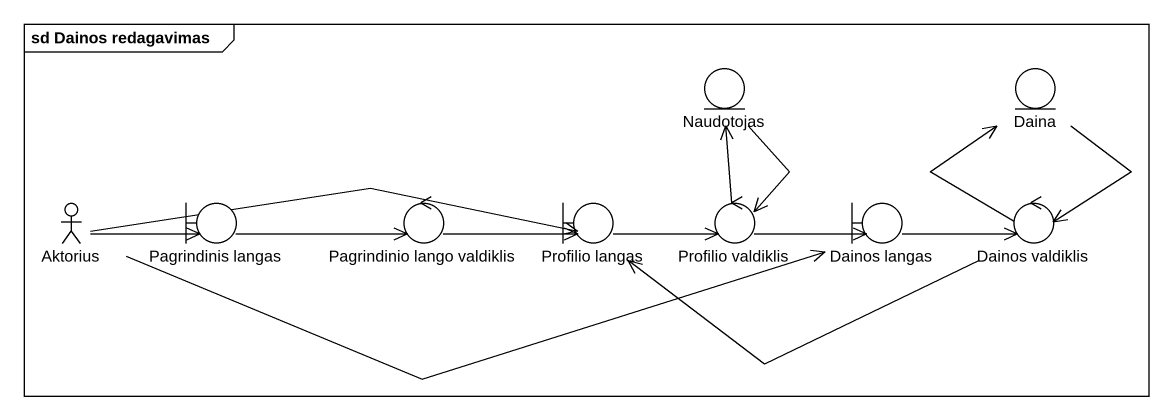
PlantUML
@startuml
mainframe sd Dainos redagavimas
entity Naudotojas
entity Daina
actor Aktorius
boundary "Pagrindinis langas" as Pagrindinis_langas
control "Pagrindinio lango valdiklis" as Pagrindinio_lango_valdiklis
boundary "Profilio langas" as Profilio_langas
control "Profilio valdiklis" as Profilio_valdiklis
boundary "Dainos langas" as Dainos_langas
control "Dainos valdiklis" as Dainos_valdiklis
Naudotojas --> Profilio_valdiklis
Daina --> Dainos_valdiklis
Aktorius -right-> Pagrindinis_langas
Aktorius -right-> Profilio_langas
Aktorius -right-> Dainos_langas
Pagrindinis_langas -right-> Pagrindinio_lango_valdiklis
Pagrindinio_lango_valdiklis -right-> Profilio_langas
Profilio_langas -right-> Profilio_valdiklis
Profilio_valdiklis -up-> Naudotojas
Profilio_valdiklis -right-> Dainos_langas
Dainos_langas -right-> Dainos_valdiklis
Dainos_valdiklis -up-> Daina
Dainos_valdiklis -left-> Profilio_langas
@enduml
